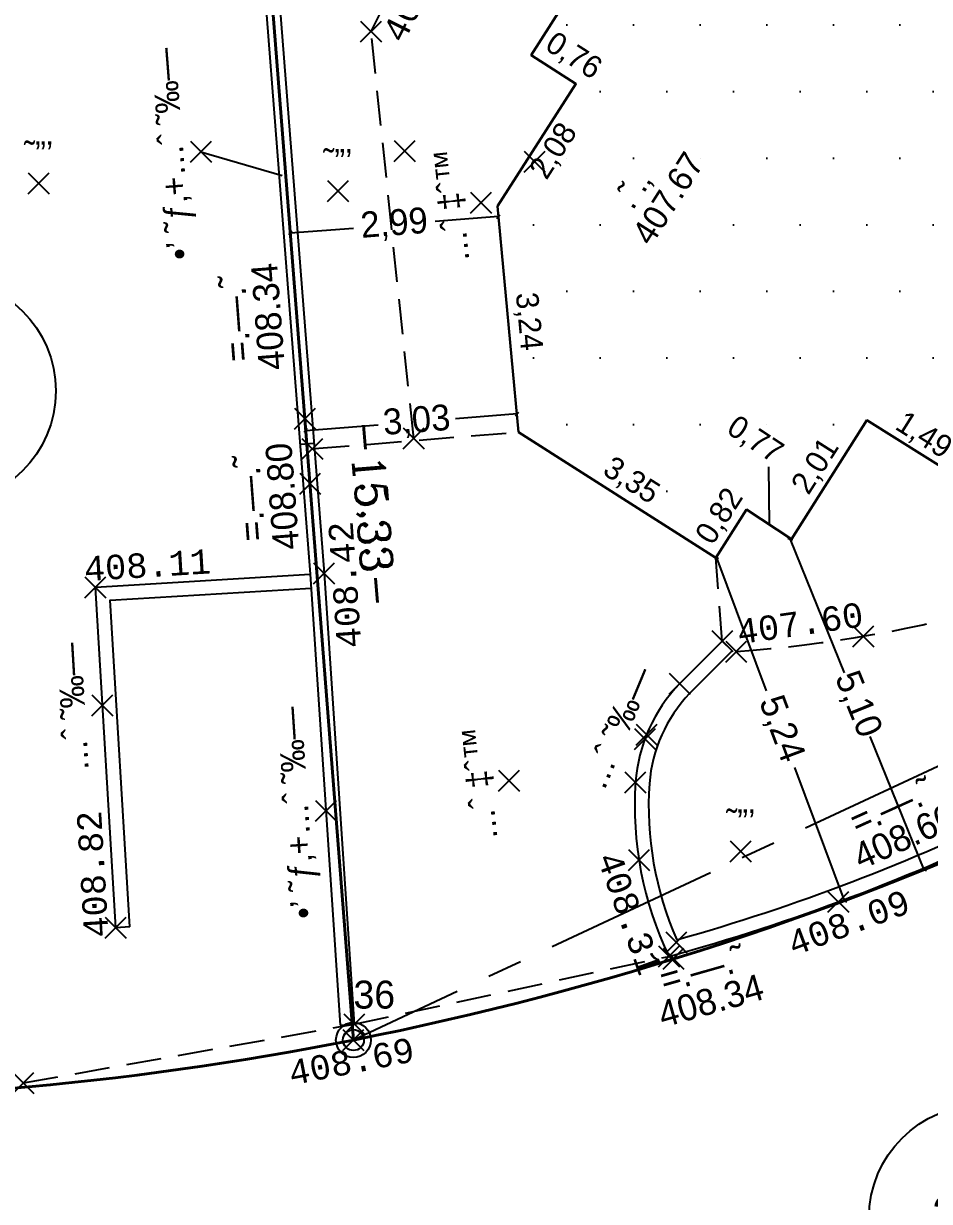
# Model space of a CAD drawing. Extents: x 193057 to 193206, y 598463 to 598548.
# Drawn here: x 193076.84 to 193089.79, y 598485.59 to 598502.44 of the extents above; entities that cross this region are included whole.
import ezdxf
from ezdxf.enums import TextEntityAlignment as Align

# ---------------------------------------------------------------- set-up
doc = ezdxf.new("R2010")
doc.units = 0
doc.header["$PDMODE"] = 3
doc.header["$PDSIZE"] = 0.15
doc.linetypes.add('CENTERX2', pattern=[4, 2.5, -0.5, 0.5, -0.5])
doc.linetypes.add('DASHED', pattern=[0.75, 0.5, -0.25])
for name, color, linetype in [('0-GV-MS', 10, 'Continuous'), ('0-KAV-BIN', 252, 'CENTERX2'), ('BAIT', 190, 'Continuous'), ('BETON', 1, 'Continuous'), ('BP', 12, 'Continuous'), ('DIM', 115, 'Continuous'), ('DIM-BAIT', 114, 'Continuous'), ('ENH', 2, 'Continuous'), ('GADER', 4, 'Continuous'), ('KIR', 32, 'Continuous'), ('OVI-KIR', 7, 'Continuous'), ('POCODE', 3, 'Continuous'), ('POELEV', 7, 'Continuous'), ('RIZUF', 10, 'Continuous'), ('RIZUF-L', 10, 'DASHED'), ('VAR', 7, 'Continuous')]:
    doc.layers.add(name, color=color, linetype=linetype)
doc.layers.add('BAIT-L', color=190, linetype='Continuous', lineweight=30)
doc.layers.add('GVUL', color=220, linetype='Continuous', lineweight=40)
doc.layers.add('PO', color=2, linetype='Continuous', plot=False)
doc.layers.add('PONAME', color=4, linetype='Continuous', plot=False)
doc.styles.add('HEBTXT', font='hebtxt.shx')
doc.styles.add('M', font='monotxt')
doc.styles.add('ROMANC', font='romanc')
doc.styles.add('TRHEBTXT', font='HEBTXT.SHX')
doc.dimstyles.new('DIST TO GVUL', dxfattribs={"dimtxt": 0.37, "dimasz": 0.05, "dimexe": 0, "dimexo": 0, "dimgap": 0, "dimtad": 0, "dimzin": 0, "dimtxsty": 'Standard', "dimblk": 'OBLIQUE', "dimcen": 0, "dimse1": 1, "dimse2": 1, "dimadec": 0, "dimazin": 0, "dimtfac": 1, "dimtofl": 0, "dimtmove": 0, "dimatfit": 3, "dimldrblk": 'OBLIQUE', "dimfxl": 0, "dimtolj": 1, "dimtzin": 0, "dimarcsym": 0})
doc.dimstyles.new('GV-INSIDE', dxfattribs={"dimtxt": 0.37, "dimasz": 0, "dimexe": 0.18, "dimexo": 0.0625, "dimgap": 0, "dimtad": 0, "dimzin": 0, "dimtxsty": 'ROMANC', "dimblk": 'NONE', "dimcen": 0, "dimse1": 1, "dimse2": 1, "dimsd1": 1, "dimsd2": 1, "dimclrd": 256, "dimclrt": 256, "dimaunit": 1, "dimazin": 0, "dimtfac": 1, "dimtofl": 0, "dimtmove": 2, "dimatfit": 3, "dimldrblk": 'NONE', "dimfxl": 0, "dimtolj": 1, "dimtzin": 0, "dimarcsym": 0})
doc.dimstyles.new('GV-TOTAL', dxfattribs={"dimtxt": 0.45, "dimasz": 0, "dimexe": 0.18, "dimexo": 0.0625, "dimgap": 0.25, "dimtad": 1, "dimzin": 0, "dimtxsty": 'ROMANC', "dimblk": 'NONE', "dimcen": 0, "dimse1": 1, "dimse2": 1, "dimsd1": 1, "dimsd2": 1, "dimclrd": 256, "dimclrt": 256, "dimaunit": 1, "dimazin": 0, "dimtfac": 1, "dimtofl": 0, "dimtmove": 2, "dimatfit": 3, "dimldrblk": 'NONE', "dimfxl": 0, "dimtolj": 1, "dimtzin": 0, "dimarcsym": 0})
doc.dimstyles.new('MIVNIM', dxfattribs={"dimtxt": 0.32, "dimasz": 0, "dimexe": 0.18, "dimexo": 0.0625, "dimgap": 0, "dimtad": 0, "dimzin": 0, "dimtxsty": 'HEBTXT', "dimblk": 'NONE', "dimcen": 0, "dimse1": 1, "dimse2": 1, "dimsd1": 1, "dimsd2": 1, "dimclrd": 256, "dimclrt": 256, "dimaunit": 1, "dimazin": 0, "dimtfac": 1, "dimtofl": 0, "dimtmove": 2, "dimatfit": 3, "dimldrblk": 'NONE', "dimfxl": 0, "dimtolj": 1, "dimtzin": 0, "dimarcsym": 0})

# ---------------------------------------------------------------- blocks, each defined once
blk = doc.blocks.new('PO0')
at = {"layer": 'PO'}
blk.add_point((0, 0), dxfattribs=at)
at = {"layer": 'POCODE', "style": 'HEBTXT'}
blk.add_attdef('CODE', text='', height=0.4, dxfattribs=at).set_placement((0, -0.562), align=Align.CENTER)
at = {"layer": 'POELEV', "style": 'M'}
blk.add_attdef('ELEV', text='', height=0.35, dxfattribs=at).set_placement((0.81, 0), align=Align.RIGHT)
at = {"layer": 'PONAME', "color": 0, "style": 'HEBTXT'}
blk.add_attdef('NAME', (0, 0.36), '', height=0.4, dxfattribs=at)
blk = doc.blocks.new('*U26')
at = {"layer": 'PO'}
blk.add_point((0, 0), dxfattribs=at)
at = {"color": 0, "style": 'HEBTXT', "flags": 8}
blk.add_attdef('DESC', (0.886, 0.705), '', height=0.375, dxfattribs=at)
at = {"layer": 'POELEV', "color": 0, "style": 'HEBTXT'}
blk.add_attdef('ELEV', text='', height=0.375, dxfattribs=at).set_placement((2.263, 0.231), align=Align.RIGHT)
at = {"layer": 'PONAME', "color": 6, "style": 'HEBTXT'}
blk.add_attdef('NAME', (-0.002, 0.664), '', height=0.35, dxfattribs=at)
blk = doc.blocks.new('*U25')
at = {"layer": 'PO'}
blk.add_point((0, 0), dxfattribs=at)
at = {"color": 0, "style": 'HEBTXT', "flags": 8}
blk.add_attdef('DESC', (-0.759, 0.698), '', height=0.375, dxfattribs=at)
at = {"layer": 'POELEV', "color": 0, "style": 'HEBTXT'}
blk.add_attdef('ELEV', text='', height=0.375, dxfattribs=at).set_placement((0.618, 0.224), align=Align.RIGHT)
at = {"layer": 'PONAME', "color": 6, "style": 'HEBTXT'}
blk.add_attdef('NAME', (-0.002, 0.664), '', height=0.35, dxfattribs=at)
blk = doc.blocks.new('POKIR')
at = {"layer": 'PO', "color": 30}
blk.add_point((0, 0), dxfattribs=at)
at = {"layer": 'POELEV', "style": 'M'}
blk.add_attdef('ELEV', text='', height=0.35, dxfattribs=at).set_placement((0.81, 0), align=Align.RIGHT)
at = {"layer": 'PONAME', "color": 30, "style": 'HEBTXT'}
blk.add_attdef('NAME', (0, 0.36), '', height=0.4, dxfattribs=at)
blk = doc.blocks.new('*U22')
at = {"layer": 'PO'}
blk.add_point((0, 0), dxfattribs=at)
at = {"color": 0, "style": 'HEBTXT', "flags": 8}
blk.add_attdef('DESC', (-1.646, 0.72), '', height=0.375, dxfattribs=at)
at = {"layer": 'POELEV', "color": 0, "style": 'HEBTXT'}
blk.add_attdef('ELEV', text='', height=0.375, dxfattribs=at).set_placement((-0.269, 0.246), align=Align.RIGHT)
at = {"layer": 'PONAME', "color": 6, "style": 'HEBTXT'}
blk.add_attdef('NAME', (-0.002, 0.664), '', height=0.35, dxfattribs=at)
blk = doc.blocks.new('*U23')
at = {"layer": 'PO'}
blk.add_point((0, 0), dxfattribs=at)
at = {"color": 0, "style": 'HEBTXT', "flags": 8}
blk.add_attdef('DESC', (-0.262, -0.435), '', height=0.375, dxfattribs=at)
at = {"layer": 'POELEV', "color": 0, "style": 'HEBTXT'}
blk.add_attdef('ELEV', text='', height=0.375, dxfattribs=at).set_placement((1.115, -0.909), align=Align.RIGHT)
at = {"layer": 'PONAME', "color": 6, "style": 'HEBTXT'}
blk.add_attdef('NAME', (-0.002, 0.664), '', height=0.35, dxfattribs=at)
blk = doc.blocks.new('SBT')
at = {"layer": 'PO'}
blk.add_point((0, 0), dxfattribs=at)
at = {"color": 0, "style": 'HEBTXT', "flags": 8}
blk.add_attdef('COVER_TYPE', text='', height=0.35, dxfattribs=at).set_placement((0, 0.25), align=Align.CENTER)
blk = doc.blocks.new('SAFAR')
at = {"layer": 'PO'}
blk.add_point((0, 0), dxfattribs=at)
at = {"color": 0, "style": 'HEBTXT', "flags": 8}
blk.add_attdef('COVER_TYPE', text='', height=0.35, dxfattribs=at).set_placement((0, 0.25), align=Align.CENTER)
blk = doc.blocks.new('KIRBT')
at = {"layer": 'PO'}
blk.add_point((0, 0), dxfattribs=at)
at = {"color": 0, "style": 'HEBTXT', "flags": 8}
blk.add_attdef('KIR_TYPE', text='', height=0.35, dxfattribs=at).set_placement((0, 0.25), align=Align.CENTER)
at = {"layer": 'OVI-KIR', "color": 0, "style": 'HEBTXT', "flags": 9}
blk.add_attdef('KIR_OVI', text='', height=0.35, dxfattribs=at).set_placement((-1.483, 0.25), align=Align.RIGHT)
blk = doc.blocks.new('*D40')
at = {"layer": 'Defpoints', "color": 0}
for p in [(193085.85, 598504.74), (193084.1, 598501.99), (193084.321, 598501.849)]:
    blk.add_point(p, dxfattribs=at)
at = {"layer": 'DIM-BAIT', "insert": (193085.196, 598503.224), "char_height": 0.32, "attachment_point": 5, "rotation": 57.5288, "style": 'HEBTXT'}
blk.add_mtext('\\A1; 3,26 ', dxfattribs=at)
blk = doc.blocks.new('_None')
blk = doc.blocks.new('*D41')
at = {"layer": 'Defpoints', "color": 0}
for p in [(193084.1, 598501.99), (193084.827, 598501.716), (193084.74, 598501.58)]:
    blk.add_point(p, dxfattribs=at)
at = {"layer": 'DIM-BAIT', "insert": (193084.649, 598502.001), "char_height": 0.32, "attachment_point": 5, "rotation": 327.3554, "style": 'HEBTXT'}
blk.add_mtext('\\A1; 0,76 ', dxfattribs=at)
blk = doc.blocks.new('*D42')
at = {"layer": 'Defpoints', "color": 0}
for p in [(193084.74, 598501.58), (193083.62, 598499.83), (193083.841, 598499.689)]:
    blk.add_point(p, dxfattribs=at)
at = {"layer": 'DIM-BAIT', "insert": (193084.401, 598500.564), "char_height": 0.32, "attachment_point": 5, "rotation": 57.3808, "style": 'HEBTXT'}
blk.add_mtext('\\A1; 2,08 ', dxfattribs=at)
blk = doc.blocks.new('*D43')
at = {"layer": 'Defpoints', "color": 0}
for p in [(193083.62, 598499.83), (193084.192, 598496.625), (193083.92, 598496.6)]:
    blk.add_point(p, dxfattribs=at)
at = {"layer": 'DIM-BAIT', "insert": (193084.042, 598498.24), "char_height": 0.32, "attachment_point": 5, "rotation": 275.3064, "style": 'HEBTXT'}
blk.add_mtext('\\A1; 3,24 ', dxfattribs=at)
blk = doc.blocks.new('*D44')
at = {"layer": 'Defpoints', "color": 0}
for p in [(193083.92, 598496.6), (193086.884, 598495.026), (193086.74, 598494.8)]:
    blk.add_point(p, dxfattribs=at)
at = {"layer": 'DIM-BAIT', "insert": (193085.474, 598495.926), "char_height": 0.32, "attachment_point": 5, "rotation": 327.45, "style": 'HEBTXT'}
blk.add_mtext('\\A1; 3,35 ', dxfattribs=at)
blk = doc.blocks.new('*D45')
at = {"layer": 'Defpoints', "color": 0}
for p in [(193087.103, 598495.539), (193087.18, 598495.49), (193086.74, 598494.8)]:
    blk.add_point(p, dxfattribs=at)
at = {"layer": 'DIM-BAIT', "insert": (193086.774, 598495.339), "char_height": 0.32, "attachment_point": 5, "rotation": 57.4751, "style": 'HEBTXT'}
blk.add_mtext('\\A1; 0,82 ', dxfattribs=at)
blk = doc.blocks.new('*D46')
at = {"layer": 'Defpoints', "color": 0}
for p in [(193087.18, 598495.49), (193087.895, 598495.184), (193087.82, 598495.07)]:
    blk.add_point(p, dxfattribs=at)
at = {"layer": 'DIM-BAIT', "insert": (193087.243, 598496.511), "char_height": 0.32, "attachment_point": 5, "rotation": 326.7251, "style": 'HEBTXT'}
blk.add_mtext('\\A1; 0,77 ', dxfattribs=at)
blk = doc.blocks.new('*D47')
at = {"layer": 'Defpoints', "color": 0}
for p in [(193088.685, 598496.907), (193088.9, 598496.77), (193087.82, 598495.07)]:
    blk.add_point(p, dxfattribs=at)
at = {"layer": 'DIM-BAIT', "insert": (193088.145, 598496.057), "char_height": 0.32, "attachment_point": 5, "rotation": 57.5724, "style": 'HEBTXT'}
blk.add_mtext('\\A1; 2,01 ', dxfattribs=at)
blk = doc.blocks.new('*D48')
at = {"layer": 'Defpoints', "color": 0}
for p in [(193088.9, 598496.77), (193090.284, 598496.177), (193090.159, 598495.978)]:
    blk.add_point(p, dxfattribs=at)
at = {"layer": 'DIM-BAIT', "insert": (193089.655, 598496.573), "char_height": 0.32, "attachment_point": 5, "rotation": 327.8213, "style": 'HEBTXT'}
blk.add_mtext('\\A1; 1,49 ', dxfattribs=at)
blk = doc.blocks.new('_Oblique')
at = {"color": 0, "linetype": 'ByBlock', "lineweight": -2}
blk.add_line((-0.5, -0.5), (0.5, 0.5), dxfattribs=at)
blk = doc.blocks.new('*D63')
at = {"layer": 'Defpoints', "color": 0}
for p in [(193080.876, 598496.622), (193083.92, 598496.6), (193080.896, 598496.363)]:
    blk.add_point(p, dxfattribs=at)
at = {"layer": 'DIM', "color": 0, "lineweight": -2}
for p, q in [((193083.9, 598496.859), (193083.017, 598496.789)), ((193080.876, 598496.622), (193081.911, 598496.703))]:
    blk.add_line(p, q, dxfattribs=at)
at = {"layer": 'DIM', "color": 0, "lineweight": -2, "xscale": 0.05, "yscale": 0.05, "zscale": 0.05}
for p, rotation in [((193083.9, 598496.859), 4.477328073839208), ((193080.876, 598496.622), 184.4773280738392)]:
    blk.add_blockref('_Oblique', p, dxfattribs=dict(at, rotation=rotation))
at = {"layer": 'DIM', "color": 0, "insert": (193082.464, 598496.746), "char_height": 0.37, "attachment_point": 5, "rotation": 4.4773}
blk.add_mtext('\\A1;3,03', dxfattribs=at)
blk = doc.blocks.new('*D64')
at = {"layer": 'Defpoints', "color": 0}
for p in [(193083.62, 598499.83), (193080.643, 598499.597), (193080.654, 598499.449)]:
    blk.add_point(p, dxfattribs=at)
at = {"layer": 'DIM', "color": 0, "lineweight": -2}
for p, q in [((193083.632, 598499.682), (193082.727, 598499.611)), ((193080.654, 598499.449), (193081.559, 598499.519))]:
    blk.add_line(p, q, dxfattribs=at)
at = {"layer": 'DIM', "color": 0, "lineweight": -2, "xscale": 0.05, "yscale": 0.05, "zscale": 0.05}
for p, rotation in [((193083.632, 598499.682), 4.477328074457754), ((193080.654, 598499.449), 184.4773280744577)]:
    blk.add_blockref('_Oblique', p, dxfattribs=dict(at, rotation=rotation))
at = {"layer": 'DIM', "color": 0, "insert": (193082.143, 598499.565), "char_height": 0.37, "attachment_point": 5, "rotation": 4.4773}
blk.add_mtext('\\A1;2,99', dxfattribs=at)
blk = doc.blocks.new('*D70')
at = {"layer": 'Defpoints', "color": 0}
for p in [(193086.74, 598494.8), (193088.574, 598489.895), (193088.581, 598489.897)]:
    blk.add_point(p, dxfattribs=at)
at = {"layer": 'DIM', "color": 0, "lineweight": -2}
for p, q in [((193086.747, 598494.803), (193087.459, 598492.899)), ((193088.581, 598489.897), (193087.869, 598491.801))]:
    blk.add_line(p, q, dxfattribs=at)
at = {"layer": 'DIM', "color": 0, "lineweight": -2, "xscale": 0.05, "yscale": 0.05, "zscale": 0.05}
for p, rotation in [((193086.747, 598494.803), 110.4952198891629), ((193088.581, 598489.897), 290.4952198891629)]:
    blk.add_blockref('_Oblique', p, dxfattribs=dict(at, rotation=rotation))
at = {"layer": 'DIM', "color": 0, "insert": (193087.664, 598492.35), "char_height": 0.37, "attachment_point": 5, "rotation": 290.4952}
blk.add_mtext('\\A1;5,24', dxfattribs=at)
blk = doc.blocks.new('*D71')
at = {"layer": 'Defpoints', "color": 0}
for p in [(193087.82, 598495.07), (193089.717, 598490.34), (193089.736, 598490.347)]:
    blk.add_point(p, dxfattribs=at)
at = {"layer": 'DIM', "color": 0, "lineweight": -2}
for p, q in [((193087.801, 598495.062), (193088.573, 598493.158)), ((193089.717, 598490.34), (193088.944, 598492.244))]:
    blk.add_line(p, q, dxfattribs=at)
at = {"layer": 'DIM', "color": 0, "lineweight": -2, "xscale": 0.05, "yscale": 0.05, "zscale": 0.05}
for p, rotation in [((193087.801, 598495.062), 112.0837272263489), ((193089.717, 598490.34), 292.0837272263489)]:
    blk.add_blockref('_Oblique', p, dxfattribs=dict(at, rotation=rotation))
at = {"layer": 'DIM', "color": 0, "insert": (193088.759, 598492.701), "char_height": 0.37, "attachment_point": 5, "rotation": 292.0837}
blk.add_mtext('\\A1;5,10', dxfattribs=at)
blk = doc.blocks.new('*D77')
at = {"layer": 'Defpoints', "color": 0}
for p in [(193101.152, 598497.086), (193081.44, 598488.155), (193081.559, 598487.903)]:
    blk.add_point(p, dxfattribs=at)
at = {"layer": 'DIM', "insert": (193091.237, 598492.747), "char_height": 0.37, "attachment_point": 5, "rotation": 25.1121, "style": 'ROMANC'}
blk.add_mtext('\\A1; 21,64 ', dxfattribs=at)
blk = doc.blocks.new('*D81')
at = {"layer": 'Defpoints', "color": 0}
for p in [(193101.152, 598497.086), (193081.559, 598487.903), (193082.119, 598486.708)]:
    blk.add_point(p, dxfattribs=at)
at = {"layer": 'DIM', "insert": (193091.434, 598491.727), "char_height": 0.37, "attachment_point": 5, "rotation": 25.1121, "style": 'ROMANC'}
blk.add_mtext('\\A1;L=21.85', dxfattribs=at)
blk = doc.blocks.new('*D83')
at = {"layer": 'Defpoints', "color": 0}
for p in [(193080.362, 598503.185), (193081.559, 598487.903), (193081.868, 598487.927)]:
    blk.add_point(p, dxfattribs=at)
at = {"layer": 'DIM', "insert": (193081.835, 598495.434), "char_height": 0.45, "attachment_point": 5, "rotation": 274.4773, "style": 'ROMANC'}
blk.add_mtext('\\A1;-15,33- ', dxfattribs=at)
blk = doc.blocks.new('0-number')
blk.add_circle((0, 0), 1.616)
at = {"style": 'TRHEBTXT'}
blk.add_attdef('N', text='', height=0.65, dxfattribs=at).set_placement((0, 0), align=Align.MIDDLE_CENTER)
blk = doc.blocks.new('PO2')
at = {"layer": 'BP'}
for radius in [0.25, 0.15]:
    blk.add_circle((0, 0), radius, dxfattribs=at)
at = {"layer": 'PO'}
blk.add_point((0, 0), dxfattribs=at)
at = {"layer": 'BP', "style": 'HEBTXT'}
blk.add_attdef('NAME', (0, 0.45), '', height=0.4, dxfattribs=at)
at = {"layer": 'POELEV', "style": 'M'}
blk.add_attdef('ELEV', text='', height=0.35, dxfattribs=at).set_placement((0.81, 0), align=Align.RIGHT)
blk = doc.blocks.new('*D93')
at = {"layer": 'Defpoints', "color": 0}
for p in [(193101.152, 598497.086), (193081.559, 598487.903), (193082.119, 598486.708)]:
    blk.add_point(p, dxfattribs=at)
at = {"layer": 'DIM', "insert": (193091.231, 598492.145), "char_height": 0.37, "attachment_point": 5, "rotation": 25.1121, "style": 'ROMANC'}
blk.add_mtext('\\A1;R=45.00', dxfattribs=at)
blk = doc.blocks.new('DRZPA_2')
at = {"layer": 'PO'}
blk.add_point((0, 0), dxfattribs=at)
at = {"layer": 'POELEV', "style": 'HEBTXT', "flags": 8}
blk.add_attdef('ELEV', text='', height=0.35, dxfattribs=at).set_placement((-0.408, -0.346), align=Align.TOP_RIGHT)
blk.add_attdef('TAG', text='', height=0.35, dxfattribs=at).set_placement((0.18, -0.346), align=Align.TOP_LEFT)
at = {"layer": 'PONAME', "color": 0, "style": 'HEBTXT'}
blk.add_attdef('NAME', (-0.696, 0.637), '', height=0.4, dxfattribs=at)

msp = doc.modelspace()

# ---------------------------------------------------------------- hatches: boundary and pattern name
at = {"layer": 'VAR'}
h = msp.add_hatch(dxfattribs=at)
h.set_pattern_fill('DOTS', color=256, scale=0.6, style=0)
h.paths.add_polyline_path([(193101.14, 598509.29), (193097.21, 598511.83), (193096.74, 598511.13), (193091.35, 598514.58), (193088.67, 598510.46), (193088.61, 598510.5), (193088.14, 598509.76), (193088.2, 598509.72), (193085.26, 598505.11), (193085.85, 598504.74), (193084.1, 598501.99), (193084.74, 598501.58), (193083.62, 598499.83), (193083.92, 598496.6), (193086.74, 598494.8), (193087.18, 598495.49), (193087.82, 598495.07), (193088.9, 598496.77), (193090.159, 598495.978), (193091.32, 598497.75), (193092.29, 598497.09), (193092.92, 598498.04), (193093.42, 598497.72), (193096.01, 598501.78), (193096.98, 598501.14), (193097.79, 598502.41), (193096.49, 598503.26), (193097.28, 598504.44), (193097.8, 598504.12)])

# ---------------------------------------------------------------- linework, layer by layer
at = {"layer": '0-KAV-BIN', "flags": 128}
msp.add_lwpolyline([(193101.152, 598497.086), (193081.559, 598487.903)], dxfattribs=at)
at = {"layer": 'BAIT-L', "flags": 128}
msp.add_lwpolyline([(193085.85, 598504.74), (193084.1, 598501.99), (193084.74, 598501.58), (193083.62, 598499.83), (193083.92, 598496.6), (193086.74, 598494.8), (193087.18, 598495.49), (193087.82, 598495.07), (193088.9, 598496.77), (193090.159, 598495.978), (193091.32, 598497.75), (193092.29, 598497.09), (193092.92, 598498.04), (193093.42, 598497.72), (193096.01, 598501.78), (193096.98, 598501.14), (193097.79, 598502.41), (193096.49, 598503.26)], dxfattribs=at)
at = {"layer": 'DIM', "flags": 128}
for points in [[(193079.379, 598500.611), (193080.541, 598500.272)], [(193087.494, 598496.102), (193087.5, 598495.28)]]:
    msp.add_lwpolyline(points, dxfattribs=at)
at = {"layer": 'GVUL', "flags": 128}
msp.add_lwpolyline([(193081.559, 598487.903, 0.121893), (193101.152, 598497.086), (193103.686, 598499.302, 0.460371), (193102.959, 598514.478, 0.018197), (193092.445, 598521.969), (193080.362, 598503.185)], format="xyb", close=True, dxfattribs=at)
at = {"layer": 'GVUL'}
msp.add_lwpolyline([(193109.499, 598490.98), (193107.448, 598489.318, -0.178949), (193071.322, 598477.066, -0.178949)], format="xyb", dxfattribs=at)
at = {"layer": 'GVUL', "flags": 128}
msp.add_lwpolyline([(193081.559, 598487.903, -0.055728), (193071.594, 598487.062, -0.055728)], format="xyb", dxfattribs=at)
at = {"layer": 'KIR', "flags": 128}
for points in [[(193080.46, 598503.3), (193081.14, 598494.58), (193081.57, 598488.13)], [(193080.268, 598503.185), (193080.941, 598494.566), (193081.37, 598488.117)], [(193080.795, 598496.428), (193080.995, 598496.443)], [(193078.16, 598489.51), (193077.87, 598494.38), (193080.94, 598494.568)], [(193078.36, 598489.522), (193078.082, 598494.193), (193080.954, 598494.368)], [(193086.971, 598493.469), (193086.83, 598493.61)], [(193078.36, 598489.522), (193078.16, 598489.51)], [(193081.37, 598488.117), (193081.57, 598488.13)]]:
    msp.add_lwpolyline(points, dxfattribs=at)
for points in [[(193086.971, 598493.469), (193086.363, 598492.86, 0.171698), (193085.789, 598491.575, 0.120309), (193086.181, 598489.338, 0.045579), (193091.104, 598491.221), (193094.23, 598492.659, 0.028914), (193100.094, 598496.343, 0.028914)], [(193086.83, 598493.61), (193086.22, 598493, 0.17214), (193085.59, 598491.59, 0.129235), (193086.07, 598489.1, 0.047027), (193091.19, 598491.04), (193094.32, 598492.48, 0.028944), (193100.21, 598496.18, -0.37134)]]:
    msp.add_lwpolyline(points, format="xyb", dxfattribs=at)
at = {"layer": 'RIZUF-L'}
for points in [[(193082.42, 598496.51), (193081.81, 598502.33), (193083.709, 598506.084)], [(193086.83, 598493.61), (193086.74, 598494.8)]]:
    msp.add_lwpolyline(points, dxfattribs=at)
msp.add_lwpolyline([(193087.03, 598493.46, 0.050786), (193090.89, 598494.14, 0.07412), (193093.35, 598495.41), (193094.28, 598496.05, -0.216281), (193097.22, 598496.86, -0.163354), (193099.289, 598495.78, 2.054261)], format="xyb", dxfattribs=at)
at = {"layer": 'RIZUF-L', "flags": 128}
for points in [[(193081.001, 598496.363), (193083.92, 598496.6)], [(193081.57, 598488.13), (193086.07, 598489.1)], [(193076.84, 598487.29), (193081.57, 598488.13)]]:
    msp.add_lwpolyline(points, dxfattribs=at)

# ---------------------------------------------------------------- block references
at = {"layer": '0-GV-MS'}
for name, p, values in [('0-number', (193075.687, 598497.188), {'N': '92'}), ('PO2', (193081.559, 598487.903), {'NAME': '36'}), ('0-number', (193090.545, 598485.358), {'N': '336'})]:
    msp.add_blockref(name, p, dxfattribs=at).add_auto_attribs(values)
at = {"layer": 'BAIT'}
ref = msp.add_blockref('DRZPA_2', (193084.15, 598500.47, 407.67), dxfattribs=at)
ref.add_attrib('TAG', '.˜.‚', dxfattribs={"layer": 'POELEV', "height": 0.35, "rotation": 57.3808, "style": 'HEBTXT'}).set_placement((193085.258, 598499.95, 407.67), align=Align.TOP_LEFT)
ref.add_attrib('ELEV', '407.67', dxfattribs={"layer": 'POELEV', "height": 0.35, "rotation": 57.3808, "style": 'HEBTXT'}).set_placement((193086.292, 598500.642, 407.67), align=Align.TOP_RIGHT)
at = {"layer": 'BETON'}
ref = msp.add_blockref('SBT', (193083.382, 598499.881, 407.81), dxfattribs=dict(at, rotation=95.98338172871324))
ref.add_attrib('COVER_TYPE', '…ˆ ‡ˆ™', dxfattribs={"layer": '0', "color": 0, "height": 0.35, "rotation": 95.9834, "style": 'HEBTXT'}).set_placement((193083.133, 598499.855, 407.81), align=Align.CENTER)
ref = msp.add_blockref('SBT', (193083.784, 598491.614), dxfattribs=dict(at, rotation=95.98338172871324))
ref.add_attrib('COVER_TYPE', '…ˆ ‡ˆ™', dxfattribs={"layer": '0', "color": 0, "height": 0.35, "rotation": 95.9834, "style": 'HEBTXT'}).set_placement((193083.535, 598491.588), align=Align.CENTER)
at = {"layer": 'ENH'}
msp.add_blockref('PO0', (193082.29, 598500.62, 407.67), dxfattribs=at)
at = {"layer": 'GADER'}
msp.add_blockref('PO0', (193086.174, 598489.301, 408.73), dxfattribs=at)
at = {"layer": 'KIR'}
ref = msp.add_blockref('KIRBT', (193079.379, 598500.611), dxfattribs=dict(at, rotation=94.45899552472105))
ref.add_attrib('KIR_TYPE', '•’ ˜ƒ‚+…ˆ ˜‰—', dxfattribs={"layer": '0', "color": 0, "height": 0.35, "rotation": 94.459, "style": 'HEBTXT'}).set_placement((193079.13, 598500.592), align=Align.CENTER)
ref = msp.add_blockref('*U26', (193080.866, 598496.79, 408.34), dxfattribs=dict(at, rotation=94.32999999999998))
ref.add_attrib('ELEV', '408.34', dxfattribs={"layer": 'POELEV', "color": 0, "height": 0.375, "rotation": 94.33, "style": 'HEBTXT'}).set_placement((193080.466, 598499.029, 408.34), align=Align.RIGHT)
ref.add_attrib('DESC', '=.—.˜', (193080.097, 598497.62, 408.34), dxfattribs={"layer": '0', "color": 0, "height": 0.375, "rotation": 94.33, "style": 'HEBTXT'})
ref = msp.add_blockref('*U25', (193080.94, 598495.86, 408.8), dxfattribs=dict(at, rotation=94.33287968782794))
ref.add_attrib('ELEV', '408.80', dxfattribs={"layer": 'POELEV', "color": 0, "height": 0.375, "rotation": 94.3329, "style": 'HEBTXT'}).set_placement((193080.67, 598496.459, 408.8), align=Align.RIGHT)
ref.add_attrib('DESC', '=.—.˜', (193080.302, 598495.05, 408.8), dxfattribs={"layer": '0', "color": 0, "height": 0.375, "rotation": 94.3329, "style": 'HEBTXT'})
ref = msp.add_blockref('POKIR', (193081.14, 598494.58, 408.42), dxfattribs=at)
ref.add_attrib('ELEV', '408.42', dxfattribs={"layer": 'POELEV', "height": 0.35, "rotation": 94.0395, "style": 'M'}).set_placement((193081.546, 598495.333, 408.42), align=Align.RIGHT)
ref = msp.add_blockref('POKIR', (193077.87, 598494.38, 408.11), dxfattribs=at)
ref.add_attrib('ELEV', '408.11', dxfattribs={"layer": 'POELEV', "height": 0.35, "rotation": 3.5, "style": 'M'}).set_placement((193079.53, 598494.579, 408.11), align=Align.RIGHT)
ref = msp.add_blockref('KIRBT', (193077.971, 598492.689), dxfattribs=dict(at, rotation=93.40783941006514))
ref.add_attrib('KIR_TYPE', '…ˆ ˜‰—', dxfattribs={"layer": '0', "color": 0, "height": 0.35, "rotation": 93.4078, "style": 'HEBTXT'}).set_placement((193077.721, 598492.674), align=Align.CENTER)
for p in [(193086.83, 598493.61, 408.58), (193086.22, 598493, 408.31), (193085.75, 598492.27, 408.33), (193085.59, 598491.59, 408.34), (193085.64, 598490.48, 408.32), (193076.84, 598487.29, 409.01)]:
    msp.add_blockref('POKIR', p, dxfattribs=at)
ref = msp.add_blockref('KIRBT', (193085.726, 598492.209), dxfattribs=dict(at, rotation=67.41442122016934))
ref.add_attrib('KIR_TYPE', '…ˆ ˜‰—', dxfattribs={"layer": '0', "color": 0, "height": 0.35, "rotation": 67.4144, "style": 'HEBTXT'}).set_placement((193085.496, 598492.305), align=Align.CENTER)
ref = msp.add_blockref('KIRBT', (193081.166, 598491.182), dxfattribs=dict(at, rotation=93.81407483485539))
ref.add_attrib('KIR_TYPE', '•’ ˜ƒ‚+…ˆ ˜‰—', dxfattribs={"layer": '0', "color": 0, "height": 0.35, "rotation": 93.8141, "style": 'HEBTXT'}).set_placement((193080.917, 598491.165), align=Align.CENTER)
ref = msp.add_blockref('*U22', (193090.558, 598490.849, 408.6), dxfattribs=dict(at, rotation=24.26322726837511))
ref.add_attrib('ELEV', '408.60', dxfattribs={"layer": 'POELEV', "color": 0, "height": 0.375, "rotation": 24.2632, "style": 'HEBTXT'}).set_placement((193090.211, 598490.963, 408.6), align=Align.RIGHT)
ref.add_attrib('DESC', '=.—.˜', (193088.761, 598490.829, 408.6), dxfattribs={"layer": '0', "color": 0, "height": 0.375, "rotation": 24.2632, "style": 'HEBTXT'})
ref = msp.add_blockref('POKIR', (193078.16, 598489.51, 408.82), dxfattribs=at)
ref.add_attrib('ELEV', '408.82', dxfattribs={"layer": 'POELEV', "height": 0.35, "rotation": 93.4078, "style": 'M'}).set_placement((193077.951, 598491.193, 408.82), align=Align.RIGHT)
ref = msp.add_blockref('POKIR', (193086.07, 598489.1, 408.31), dxfattribs=at)
ref.add_attrib('ELEV', '408.31', dxfattribs={"layer": 'POELEV', "height": 0.35, "rotation": 289.6546, "style": 'M'}).set_placement((193085.649, 598488.803, 408.31), align=Align.RIGHT)
ref = msp.add_blockref('POKIR', (193088.49, 598489.88, 408.09), dxfattribs=at)
ref.add_attrib('ELEV', '408.09', dxfattribs={"layer": 'POELEV', "height": 0.35, "rotation": 20.5534, "style": 'M'}).set_placement((193089.55, 598489.738, 408.09), align=Align.RIGHT)
ref = msp.add_blockref('*U23', (193086.134, 598489.065, 408.34), dxfattribs=dict(at, rotation=15.90534707098548))
ref.add_attrib('ELEV', '408.34', dxfattribs={"layer": 'POELEV', "color": 0, "height": 0.375, "rotation": 15.9053, "style": 'HEBTXT'}).set_placement((193087.456, 598488.497, 408.34), align=Align.RIGHT)
ref.add_attrib('DESC', '=.—.˜', (193086.001, 598488.575, 408.34), dxfattribs={"layer": '0', "color": 0, "height": 0.375, "rotation": 15.9053, "style": 'HEBTXT'})
ref = msp.add_blockref('POKIR', (193081.57, 598488.13, 408.69), dxfattribs=at)
ref.add_attrib('ELEV', '408.69', dxfattribs={"layer": 'POELEV', "height": 0.35, "rotation": 11.0368, "style": 'M'}).set_placement((193082.454, 598487.602, 408.69), align=Align.RIGHT)
at = {"layer": 'RIZUF'}
ref = msp.add_blockref('PO0', (193081.81, 598502.33, 407.63), dxfattribs=at)
ref.add_attrib('ELEV', '407.63', dxfattribs={"layer": 'POELEV', "height": 0.35, "rotation": 63.1637, "style": 'M'}).set_placement((193083.091, 598503.767, 407.63), align=Align.RIGHT)
for p in [(193082.42, 598496.51, 407.81), (193080.97, 598496.36, 408.46), (193088.85, 598493.68, 407.52)]:
    msp.add_blockref('PO0', p, dxfattribs=at)
ref = msp.add_blockref('PO0', (193087.03, 598493.46, 407.6), dxfattribs=at)
ref.add_attrib('ELEV', '407.60', dxfattribs={"layer": 'POELEV', "height": 0.35, "rotation": 8.1644, "style": 'M'}).set_placement((193088.867, 598493.822, 407.6), align=Align.RIGHT)
at = {"layer": 'VAR'}
ref = msp.add_blockref('SAFAR', (193077.059, 598500.159), dxfattribs=at)
ref.add_attrib('COVER_TYPE', '˜”’', dxfattribs={"layer": '0', "color": 0, "height": 0.35, "style": 'HEBTXT'}).set_placement((193077.059, 598500.409), align=Align.CENTER)
ref = msp.add_blockref('SAFAR', (193081.336, 598500.048), dxfattribs=at)
ref.add_attrib('COVER_TYPE', '˜”’', dxfattribs={"layer": '0', "color": 0, "height": 0.35, "style": 'HEBTXT'}).set_placement((193081.336, 598500.298), align=Align.CENTER)
ref = msp.add_blockref('SAFAR', (193087.096, 598490.602), dxfattribs=at)
ref.add_attrib('COVER_TYPE', '˜”’', dxfattribs={"layer": '0', "color": 0, "height": 0.35, "style": 'HEBTXT'}).set_placement((193087.096, 598490.852), align=Align.CENTER)

# ---------------------------------------------------------------- dimensions: what is measured, and where the dimension line sits
at = {"layer": 'DIM'}
dim = msp.add_linear_dim(base=(193081.868, 598487.927), p1=(193080.362, 598503.185), p2=(193081.559, 598487.903), angle=274.4773, dimstyle='GV-TOTAL', override={"dimpost": '-<>- '}, dxfattribs=at)
dim.commit()
dim.dimension.update_dxf_attribs({"geometry": '*D83', "text_midpoint": (193081.835, 598495.434), "dimtype": 129})
for p1, p2, distance, picture, middle in [((193083.62, 598499.83), (193080.643, 598499.597), 0.149, '*D64', (193082.143, 598499.565)), ((193087.82, 598495.07), (193089.736, 598490.347), -0.021, '*D71', (193088.759, 598492.701)), ((193086.74, 598494.8), (193088.574, 598489.895), 0.008, '*D70', (193087.664, 598492.35))]:
    dim = msp.add_aligned_dim(p1=p1, p2=p2, distance=distance, dimstyle='DIST TO GVUL', dxfattribs=at)
    dim.commit()
    dim.dimension.update_dxf_attribs({"geometry": picture, "text_midpoint": middle})
dim = msp.add_linear_dim(base=(193080.876, 598496.622), p1=(193083.92, 598496.6), p2=(193080.896, 598496.363), angle=184.4773, dimstyle='DIST TO GVUL', dxfattribs=at)
dim.commit()
dim.dimension.update_dxf_attribs({"geometry": '*D63', "text_midpoint": (193082.464, 598496.746), "dimtype": 129})
dim = msp.add_aligned_dim(p1=(193101.152, 598497.086), p2=(193081.559, 598487.903), distance=-0.279, dimstyle='GV-INSIDE', override={"dimpost": ' <> '}, dxfattribs=at)
dim.commit()
dim.dimension.update_dxf_attribs({"geometry": '*D77', "text_midpoint": (193091.237, 598492.747)})
for text, picture, middle in [('L=21.85', '*D81', (193091.434, 598491.727)), ('R=45.00', '*D93', (193091.231, 598492.145))]:
    dim = msp.add_linear_dim(base=(193082.119, 598486.708), p1=(193101.152, 598497.086), p2=(193081.559, 598487.903), angle=205.1121, text=text, dimstyle='GV-INSIDE', override={"dimpost": ' <> '}, dxfattribs=at)
    dim.commit()
    dim.dimension.update_dxf_attribs({"geometry": picture, "text_midpoint": middle, "dimtype": 129})
at = {"layer": 'DIM-BAIT'}
for p1, p2, distance, picture, middle in [((193085.85, 598504.74), (193084.1, 598501.99), 0.262, '*D40', (193085.196, 598503.224)), ((193084.74, 598501.58), (193083.62, 598499.83), 0.262, '*D42', (193084.401, 598500.564)), ((193083.62, 598499.83), (193083.92, 598496.6), 0.273, '*D43', (193084.042, 598498.24)), ((193088.9, 598496.77), (193090.159, 598495.978), 0.236, '*D48', (193089.655, 598496.573)), ((193087.82, 598495.07), (193088.9, 598496.77), 0.255, '*D47', (193088.145, 598496.057)), ((193083.92, 598496.6), (193086.74, 598494.8), 0.268, '*D44', (193085.474, 598495.926))]:
    dim = msp.add_aligned_dim(p1=p1, p2=p2, distance=distance, dimstyle='MIVNIM', override={"dimpost": ' <> '}, dxfattribs=at)
    dim.commit()
    dim.dimension.update_dxf_attribs({"geometry": picture, "text_midpoint": middle})
for base, p1, p2, angle, picture, middle in [((193084.827, 598501.716), (193084.1, 598501.99), (193084.74, 598501.58), 327.3554, '*D41', (193084.649, 598502.001)), ((193087.895, 598495.184), (193087.18, 598495.49), (193087.82, 598495.07), 326.7251, '*D46', (193087.243, 598496.511)), ((193087.103, 598495.539), (193086.74, 598494.8), (193087.18, 598495.49), 57.4751, '*D45', (193086.774, 598495.339))]:
    dim = msp.add_linear_dim(base=base, p1=p1, p2=p2, angle=angle, dimstyle='MIVNIM', override={"dimpost": ' <> '}, dxfattribs=at)
    dim.commit()
    dim.dimension.update_dxf_attribs({"geometry": picture, "text_midpoint": middle, "dimtype": 129})

doc.saveas('drawing.dxf')
